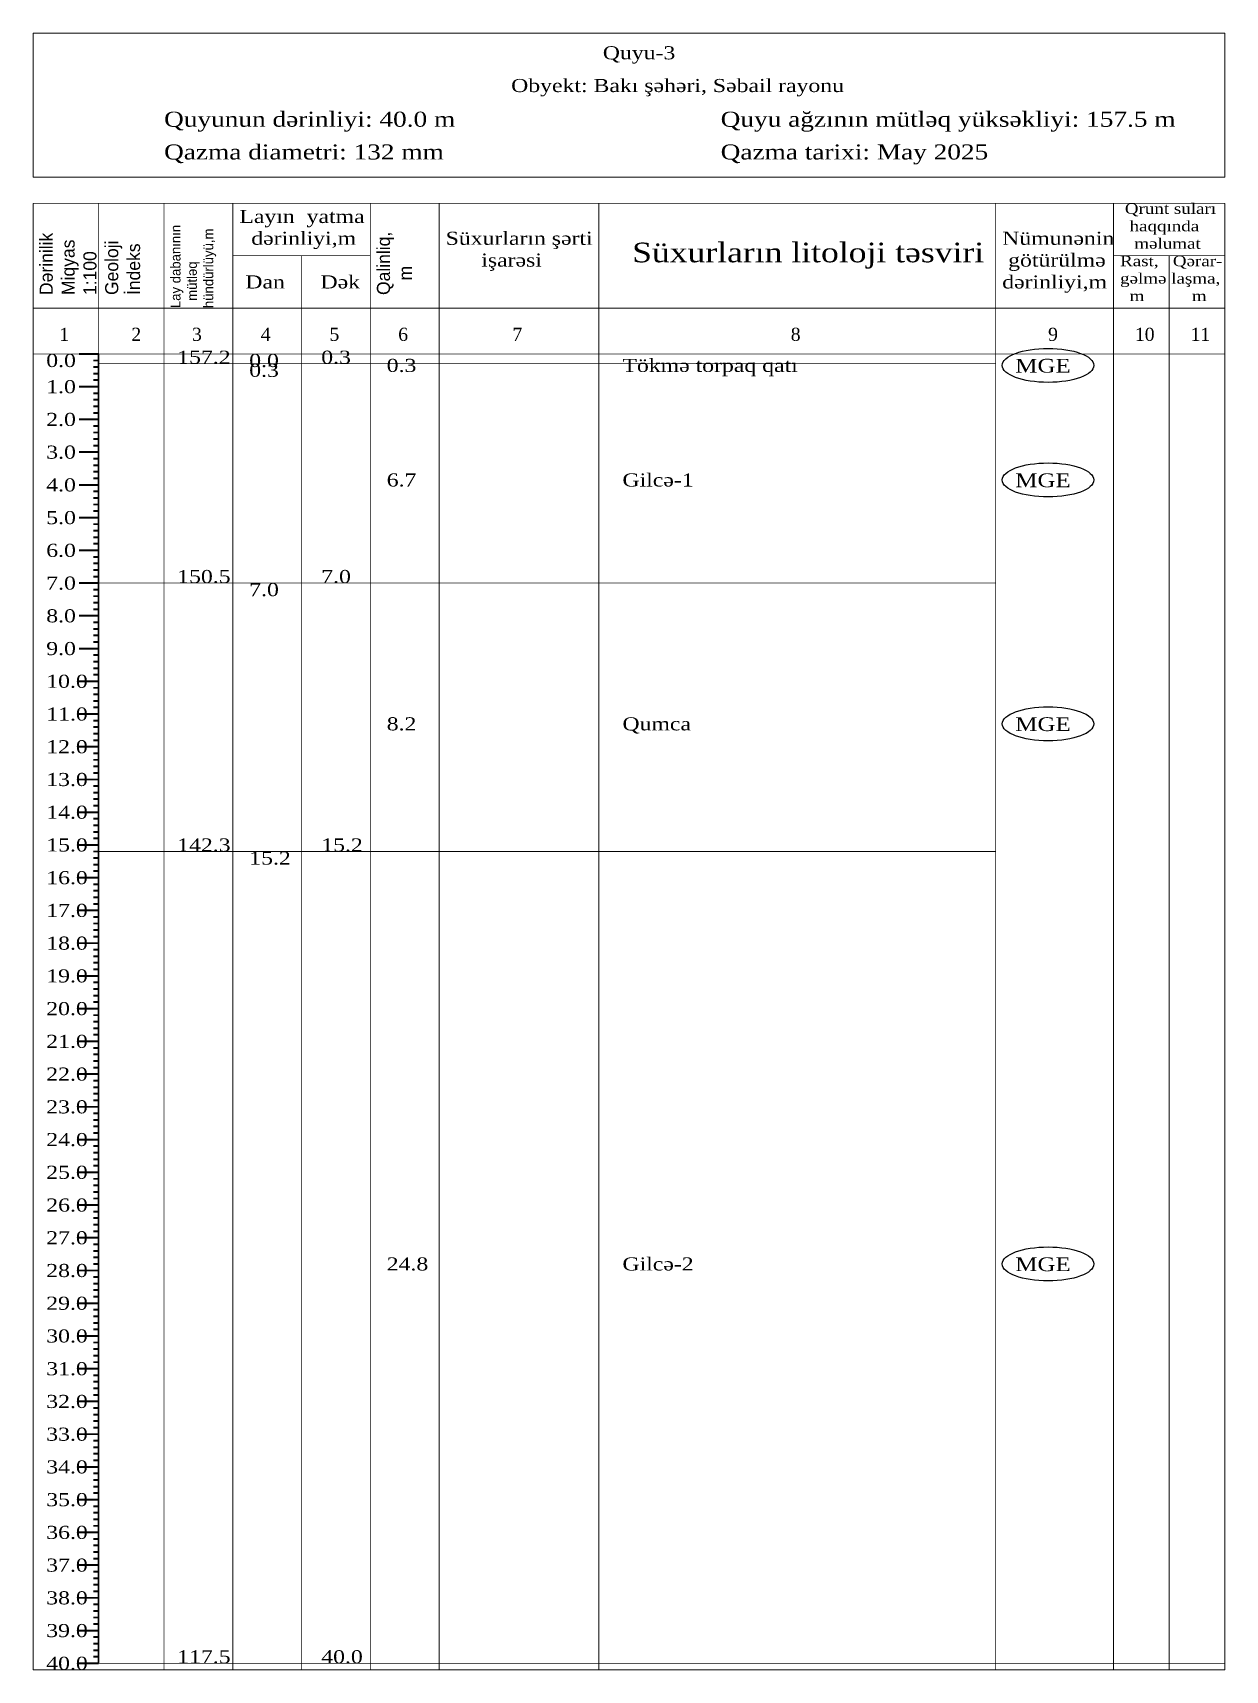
# Model space of a CAD drawing. Header units: metres. Extents: x -10 to 4772, y -44 to 349.
# Drawn here: x 389.9 to 572.1, y 98.9 to 349.1 of the extents above; entities that cross this region are included whole.
import ezdxf

# ---------------------------------------------------------------- set-up
doc = ezdxf.new("R2010")
doc.units = ezdxf.units.M
doc.layers.add('Default', color=7, linetype='Continuous')
doc.layers.add('MyLayer', color=7, linetype='Continuous')
doc.styles.add('Times New Roman', font='Times New Roman')
doc.styles.add('Times New Roman_Bold', font='Times New Roman', dxfattribs={"width": 1.2})

msp = doc.modelspace()

# ---------------------------------------------------------------- linework, layer by layer
at = {"color": 7, "lineweight": 30}
msp.add_line((400, 100), (400, 300), dxfattribs=at)
msp.add_lwpolyline([(400, 100), (400, 300)], dxfattribs=at)
at = {"color": 5}
for centre in [(545, 298.25), (545, 280.75), (545, 243.5), (545, 161)]:
    msp.add_ellipse(centre, major_axis=(7, 0), ratio=0.371429, dxfattribs=at)
at = {"layer": 'Default'}
for points, const_width in [([(400, 300), (400, 323)], 0.12), ([(397, 300), (400, 300)], 0.3), ([(399.2, 299), (400, 299)], 0.3), ([(399.2, 298), (400, 298)], 0.3), ([(400, 298.5), (537, 298.5)], 0.12), ([(397, 295), (400, 295)], 0.3), ([(399.2, 297), (400, 297)], 0.3), ([(399.2, 296), (400, 296)], 0.3), ([(399.2, 294), (400, 294)], 0.3), ([(399.2, 293), (400, 293)], 0.3), ([(397, 290), (400, 290)], 0.3), ([(399.2, 292), (400, 292)], 0.3), ([(399.2, 291), (400, 291)], 0.3), ([(399.2, 289), (400, 289)], 0.3), ([(399.2, 288), (400, 288)], 0.3), ([(397, 285), (400, 285)], 0.3), ([(399.2, 287), (400, 287)], 0.3), ([(399.2, 286), (400, 286)], 0.3), ([(399.2, 284), (400, 284)], 0.3), ([(399.2, 283), (400, 283)], 0.3), ([(397, 280), (400, 280)], 0.3), ([(399.2, 282), (400, 282)], 0.3), ([(399.2, 281), (400, 281)], 0.3), ([(399.2, 279), (400, 279)], 0.3), ([(399.2, 278), (400, 278)], 0.3), ([(397, 275), (400, 275)], 0.3), ([(399.2, 277), (400, 277)], 0.3), ([(399.2, 276), (400, 276)], 0.3), ([(399.2, 274), (400, 274)], 0.3), ([(399.2, 273), (400, 273)], 0.3), ([(397, 270), (400, 270)], 0.3), ([(399.2, 272), (400, 272)], 0.3), ([(399.2, 271), (400, 271)], 0.3), ([(399.2, 269), (400, 269)], 0.3), ([(399.2, 268), (400, 268)], 0.3), ([(397, 265), (400, 265)], 0.3), ([(399.2, 267), (400, 267)], 0.3), ([(399.2, 266), (400, 266)], 0.3), ([(399.2, 264), (400, 264)], 0.3), ([(399.2, 263), (400, 263)], 0.3), ([(400, 265), (537, 265)], 0.12), ([(397, 260), (400, 260)], 0.3), ([(399.2, 262), (400, 262)], 0.3), ([(399.2, 261), (400, 261)], 0.3), ([(399.2, 259), (400, 259)], 0.3), ([(399.2, 258), (400, 258)], 0.3), ([(397, 255), (400, 255)], 0.3), ([(399.2, 257), (400, 257)], 0.3), ([(399.2, 256), (400, 256)], 0.3), ([(399.2, 254), (400, 254)], 0.3), ([(399.2, 253), (400, 253)], 0.3), ([(397, 250), (400, 250)], 0.3), ([(399.2, 252), (400, 252)], 0.3), ([(399.2, 251), (400, 251)], 0.3), ([(399.2, 249), (400, 249)], 0.3), ([(399.2, 248), (400, 248)], 0.3), ([(397, 245), (400, 245)], 0.3), ([(399.2, 247), (400, 247)], 0.3), ([(399.2, 246), (400, 246)], 0.3), ([(399.2, 244), (400, 244)], 0.3), ([(399.2, 243), (400, 243)], 0.3), ([(397, 240), (400, 240)], 0.3), ([(399.2, 242), (400, 242)], 0.3), ([(399.2, 241), (400, 241)], 0.3), ([(399.2, 239), (400, 239)], 0.3), ([(399.2, 238), (400, 238)], 0.3), ([(397, 235), (400, 235)], 0.3), ([(399.2, 237), (400, 237)], 0.3), ([(399.2, 236), (400, 236)], 0.3), ([(399.2, 234), (400, 234)], 0.3), ([(399.2, 233), (400, 233)], 0.3), ([(397, 230), (400, 230)], 0.3), ([(399.2, 232), (400, 232)], 0.3), ([(399.2, 231), (400, 231)], 0.3), ([(399.2, 229), (400, 229)], 0.3), ([(399.2, 228), (400, 228)], 0.3), ([(397, 225), (400, 225)], 0.3), ([(399.2, 227), (400, 227)], 0.3), ([(399.2, 226), (400, 226)], 0.3), ([(399.2, 224), (400, 224)], 0.3), ([(399.2, 223), (400, 223)], 0.3), ([(400, 224), (537, 224)], 0.12), ([(397, 220), (400, 220)], 0.3), ([(399.2, 222), (400, 222)], 0.3), ([(399.2, 221), (400, 221)], 0.3), ([(399.2, 219), (400, 219)], 0.3), ([(399.2, 218), (400, 218)], 0.3), ([(397, 215), (400, 215)], 0.3), ([(399.2, 217), (400, 217)], 0.3), ([(399.2, 216), (400, 216)], 0.3), ([(399.2, 214), (400, 214)], 0.3), ([(399.2, 213), (400, 213)], 0.3), ([(397, 210), (400, 210)], 0.3), ([(399.2, 212), (400, 212)], 0.3), ([(399.2, 211), (400, 211)], 0.3), ([(399.2, 209), (400, 209)], 0.3), ([(399.2, 208), (400, 208)], 0.3), ([(397, 205), (400, 205)], 0.3), ([(399.2, 207), (400, 207)], 0.3), ([(399.2, 206), (400, 206)], 0.3), ([(399.2, 204), (400, 204)], 0.3), ([(399.2, 203), (400, 203)], 0.3), ([(397, 200), (400, 200)], 0.3), ([(399.2, 202), (400, 202)], 0.3), ([(399.2, 201), (400, 201)], 0.3), ([(399.2, 199), (400, 199)], 0.3), ([(399.2, 198), (400, 198)], 0.3), ([(397, 195), (400, 195)], 0.3), ([(399.2, 197), (400, 197)], 0.3), ([(399.2, 196), (400, 196)], 0.3), ([(399.2, 194), (400, 194)], 0.3), ([(399.2, 193), (400, 193)], 0.3), ([(397, 190), (400, 190)], 0.3), ([(399.2, 192), (400, 192)], 0.3), ([(399.2, 191), (400, 191)], 0.3), ([(399.2, 189), (400, 189)], 0.3), ([(399.2, 188), (400, 188)], 0.3), ([(397, 185), (400, 185)], 0.3), ([(399.2, 187), (400, 187)], 0.3), ([(399.2, 186), (400, 186)], 0.3), ([(399.2, 184), (400, 184)], 0.3), ([(399.2, 183), (400, 183)], 0.3), ([(397, 180), (400, 180)], 0.3), ([(399.2, 182), (400, 182)], 0.3), ([(399.2, 181), (400, 181)], 0.3), ([(399.2, 179), (400, 179)], 0.3), ([(399.2, 178), (400, 178)], 0.3), ([(397, 175), (400, 175)], 0.3), ([(399.2, 177), (400, 177)], 0.3), ([(399.2, 176), (400, 176)], 0.3), ([(399.2, 174), (400, 174)], 0.3), ([(399.2, 173), (400, 173)], 0.3), ([(397, 170), (400, 170)], 0.3), ([(399.2, 172), (400, 172)], 0.3), ([(399.2, 171), (400, 171)], 0.3), ([(399.2, 169), (400, 169)], 0.3), ([(399.2, 168), (400, 168)], 0.3), ([(397, 165), (400, 165)], 0.3), ([(399.2, 167), (400, 167)], 0.3), ([(399.2, 166), (400, 166)], 0.3), ([(399.2, 164), (400, 164)], 0.3), ([(399.2, 163), (400, 163)], 0.3), ([(397, 160), (400, 160)], 0.3), ([(399.2, 162), (400, 162)], 0.3), ([(399.2, 161), (400, 161)], 0.3), ([(399.2, 159), (400, 159)], 0.3), ([(399.2, 158), (400, 158)], 0.3), ([(397, 155), (400, 155)], 0.3), ([(399.2, 157), (400, 157)], 0.3), ([(399.2, 156), (400, 156)], 0.3), ([(399.2, 154), (400, 154)], 0.3), ([(399.2, 153), (400, 153)], 0.3), ([(397, 150), (400, 150)], 0.3), ([(399.2, 152), (400, 152)], 0.3), ([(399.2, 151), (400, 151)], 0.3), ([(399.2, 149), (400, 149)], 0.3), ([(399.2, 148), (400, 148)], 0.3), ([(397, 145), (400, 145)], 0.3), ([(399.2, 147), (400, 147)], 0.3), ([(399.2, 146), (400, 146)], 0.3), ([(399.2, 144), (400, 144)], 0.3), ([(399.2, 143), (400, 143)], 0.3), ([(397, 140), (400, 140)], 0.3), ([(399.2, 142), (400, 142)], 0.3), ([(399.2, 141), (400, 141)], 0.3), ([(399.2, 139), (400, 139)], 0.3), ([(399.2, 138), (400, 138)], 0.3), ([(397, 135), (400, 135)], 0.3), ([(399.2, 137), (400, 137)], 0.3), ([(399.2, 136), (400, 136)], 0.3), ([(399.2, 134), (400, 134)], 0.3), ([(399.2, 133), (400, 133)], 0.3), ([(397, 130), (400, 130)], 0.3), ([(399.2, 132), (400, 132)], 0.3), ([(399.2, 131), (400, 131)], 0.3), ([(399.2, 129), (400, 129)], 0.3), ([(399.2, 128), (400, 128)], 0.3), ([(397, 125), (400, 125)], 0.3), ([(399.2, 127), (400, 127)], 0.3), ([(399.2, 126), (400, 126)], 0.3), ([(399.2, 124), (400, 124)], 0.3), ([(399.2, 123), (400, 123)], 0.3), ([(397, 120), (400, 120)], 0.3), ([(399.2, 122), (400, 122)], 0.3), ([(399.2, 121), (400, 121)], 0.3), ([(399.2, 119), (400, 119)], 0.3), ([(399.2, 118), (400, 118)], 0.3), ([(397, 115), (400, 115)], 0.3), ([(399.2, 117), (400, 117)], 0.3), ([(399.2, 116), (400, 116)], 0.3), ([(399.2, 114), (400, 114)], 0.3), ([(399.2, 113), (400, 113)], 0.3), ([(397, 110), (400, 110)], 0.3), ([(399.2, 112), (400, 112)], 0.3), ([(399.2, 111), (400, 111)], 0.3), ([(399.2, 109), (400, 109)], 0.3), ([(399.2, 108), (400, 108)], 0.3), ([(397, 105), (400, 105)], 0.3), ([(399.2, 107), (400, 107)], 0.3), ([(399.2, 106), (400, 106)], 0.3), ([(399.2, 104), (400, 104)], 0.3), ([(399.2, 103), (400, 103)], 0.3), ([(397, 100), (400, 100)], 0.3), ([(399.2, 102), (400, 102)], 0.3), ([(399.2, 101), (400, 101)], 0.3)]:
    msp.add_lwpolyline(points, dxfattribs=dict(at, const_width=const_width))
at = {"layer": 'MyLayer', "const_width": 0.12}
for points in [[(390, 349), (572, 349)], [(390, 327), (390, 349)], [(572, 327), (572, 349)], [(390, 327), (572, 327)], [(390, 323), (572, 323)], [(390, 99), (390, 323)], [(410, 99), (410, 323)], [(420.5, 99), (420.5, 323)], [(441.5, 99), (441.5, 323)], [(452, 99), (452, 323)], [(476.4, 99), (476.4, 323)], [(537, 99), (537, 323)], [(555, 99), (555, 323)], [(572, 100), (572, 323)], [(572, 99), (572, 323)], [(420.5, 315), (441.5, 315)], [(431, 99), (431, 315)], [(555, 315), (572, 315)], [(563.5, 99), (563.5, 315)], [(390, 307), (572, 307)], [(390, 300), (572, 300)], [(400, 100), (572, 100)], [(390, 99), (572, 99)]]:
    msp.add_lwpolyline(points, dxfattribs=at)

# ---------------------------------------------------------------- texts
at = {"color": 7, "attachment_point": 1}
for s, insert, char_height, style in [('Quyu-3', (477, 347), 2, 'Times New Roman_Bold'), ('Obyekt: Bakı şəhəri, Səbail rayonu', (463, 342), 2, 'Times New Roman_Bold'), ('Quyunun dərinliyi: 40.0 m', (410, 337), 2.3, 'Times New Roman_Bold'), ('Quyu ağzının mütləq yüksəkliyi: 157.5 m', (495, 337), 2.3, 'Times New Roman_Bold'), ('Qazma diametri: 132 mm', (410, 332), 2.3, 'Times New Roman_Bold'), ('Qazma tarixi: May 2025 ', (495, 332), 2.3, 'Times New Roman_Bold'), (' Qrunt suları\\P  haqqında\\P   məlumat\\PRast,   Qərar-\\Pgəlmə laşma,\\P  m          m ', (556, 323), 1.6, 'Times New Roman_Bold'), ('Layın  yatma\\P  dərinliyi,m \\P \\P Dan      Dək', (421.5, 322), 2, 'Times New Roman_Bold'), ('\\PSüxurların şərti\\P      işarəsi', (453, 322), 2, 'Times New Roman_Bold'), ('\\PNümunənin\\P götürülmə\\Pdərinliyi,m', (538, 322), 2, 'Times New Roman_Bold'), ('\\P   Süxurların litoloji təsviri', (477.4, 322), 3, 'Times New Roman_Bold'), ('1', (394, 304), 2, 'Times New Roman'), ('2', (405, 304), 2, 'Times New Roman'), ('3', (414.25, 304), 2, 'Times New Roman'), ('4', (424.75, 304), 2, 'Times New Roman'), ('5', (435.25, 304), 2, 'Times New Roman'), ('6', (445.75, 304), 2, 'Times New Roman'), ('7', (463.2, 304), 2, 'Times New Roman'), ('8', (505.7, 304), 2, 'Times New Roman'), ('9', (545, 304), 2, 'Times New Roman'), ('10', (558.25, 304), 2, 'Times New Roman'), ('11', (566.75, 304), 2, 'Times New Roman'), ('157.2', (412, 300.5), 2, 'Times New Roman_Bold'), ('0.3', (434, 300.5), 2, 'Times New Roman_Bold'), ('0.0', (392, 300), 2, 'Times New Roman_Bold'), ('0.0', (423, 300), 2, 'Times New Roman_Bold'), ('0.3', (423, 298.5), 2, 'Times New Roman_Bold'), ('0.3', (423, 298.5), 2, 'Times New Roman_Bold'), ('0.3', (444, 299.25), 2, 'Times New Roman_Bold'), ('Tökmə torpaq qatı', (480, 299.25), 2, 'Times New Roman_Bold'), ('1.0', (392, 296), 2, 'Times New Roman_Bold'), ('2.0', (392, 291), 2, 'Times New Roman_Bold'), ('3.0', (392, 286), 2, 'Times New Roman_Bold'), ('4.0', (392, 281), 2, 'Times New Roman_Bold'), ('6.7', (444, 281.75), 2, 'Times New Roman_Bold'), ('Gilcə-1', (480, 281.75), 2, 'Times New Roman_Bold'), ('5.0', (392, 276), 2, 'Times New Roman_Bold'), ('6.0', (392, 271), 2, 'Times New Roman_Bold'), ('7.0', (392, 266), 2, 'Times New Roman_Bold'), ('150.5', (412, 267), 2, 'Times New Roman_Bold'), ('7.0', (434, 267), 2, 'Times New Roman_Bold'), ('7.0', (423, 265), 2, 'Times New Roman_Bold'), ('7.0', (423, 265), 2, 'Times New Roman_Bold'), ('8.0', (392, 261), 2, 'Times New Roman_Bold'), ('9.0', (392, 256), 2, 'Times New Roman_Bold'), ('10.0', (392, 251), 2, 'Times New Roman_Bold'), ('11.0', (392, 246), 2, 'Times New Roman_Bold'), ('8.2', (444, 244.5), 2, 'Times New Roman_Bold'), ('Qumca', (480, 244.5), 2, 'Times New Roman_Bold'), ('12.0', (392, 241), 2, 'Times New Roman_Bold'), ('13.0', (392, 236), 2, 'Times New Roman_Bold'), ('14.0', (392, 231), 2, 'Times New Roman_Bold'), ('15.0', (392, 226), 2, 'Times New Roman_Bold'), ('142.3', (412, 226), 2, 'Times New Roman_Bold'), ('15.2', (434, 226), 2, 'Times New Roman_Bold'), ('15.2', (423, 224), 2, 'Times New Roman_Bold'), ('15.2', (423, 224), 2, 'Times New Roman_Bold'), ('16.0', (392, 221), 2, 'Times New Roman_Bold'), ('17.0', (392, 216), 2, 'Times New Roman_Bold'), ('18.0', (392, 211), 2, 'Times New Roman_Bold'), ('19.0', (392, 206), 2, 'Times New Roman_Bold'), ('20.0', (392, 201), 2, 'Times New Roman_Bold'), ('21.0', (392, 196), 2, 'Times New Roman_Bold'), ('22.0', (392, 191), 2, 'Times New Roman_Bold'), ('23.0', (392, 186), 2, 'Times New Roman_Bold'), ('24.0', (392, 181), 2, 'Times New Roman_Bold'), ('25.0', (392, 176), 2, 'Times New Roman_Bold'), ('26.0', (392, 171), 2, 'Times New Roman_Bold'), ('27.0', (392, 166), 2, 'Times New Roman_Bold'), ('28.0', (392, 161), 2, 'Times New Roman_Bold'), ('24.8', (444, 162), 2, 'Times New Roman_Bold'), ('Gilcə-2', (480, 162), 2, 'Times New Roman_Bold'), ('29.0', (392, 156), 2, 'Times New Roman_Bold'), ('30.0', (392, 151), 2, 'Times New Roman_Bold'), ('31.0', (392, 146), 2, 'Times New Roman_Bold'), ('32.0', (392, 141), 2, 'Times New Roman_Bold'), ('33.0', (392, 136), 2, 'Times New Roman_Bold'), ('34.0', (392, 131), 2, 'Times New Roman_Bold'), ('35.0', (392, 126), 2, 'Times New Roman_Bold'), ('36.0', (392, 121), 2, 'Times New Roman_Bold'), ('37.0', (392, 116), 2, 'Times New Roman_Bold'), ('38.0', (392, 111), 2, 'Times New Roman_Bold'), ('39.0', (392, 106), 2, 'Times New Roman_Bold'), ('40.0', (392, 101), 2, 'Times New Roman_Bold'), ('117.5', (412, 102), 2, 'Times New Roman_Bold'), ('40.0', (434, 102), 2, 'Times New Roman_Bold')]:
    msp.add_mtext(s, dxfattribs=dict(at, insert=insert, char_height=char_height, style=style))
at = {"attachment_point": 1, "rotation": 90}
for s, insert, char_height in [('Dərinilik\\PMiqyas\\P1:100', (391, 309), 2), ('Lay dabanının\\P  mütləq\\Phündürlüyü,m', (411, 307), 1.5), ('Qalinliq,\\P   m', (442.5, 309), 2), ('Geoloji\\Pİndeks', (401, 309), 2)]:
    msp.add_mtext(s, dxfattribs=dict(at, insert=insert, char_height=char_height))
at = {"color": 5, "char_height": 2.1, "attachment_point": 1, "style": 'Times New Roman_Bold'}
for insert in [(540, 299.25), (540, 281.75), (540, 244.5), (540, 162)]:
    msp.add_mtext('MGE', dxfattribs=dict(at, insert=insert))

doc.saveas('drawing.dxf')
